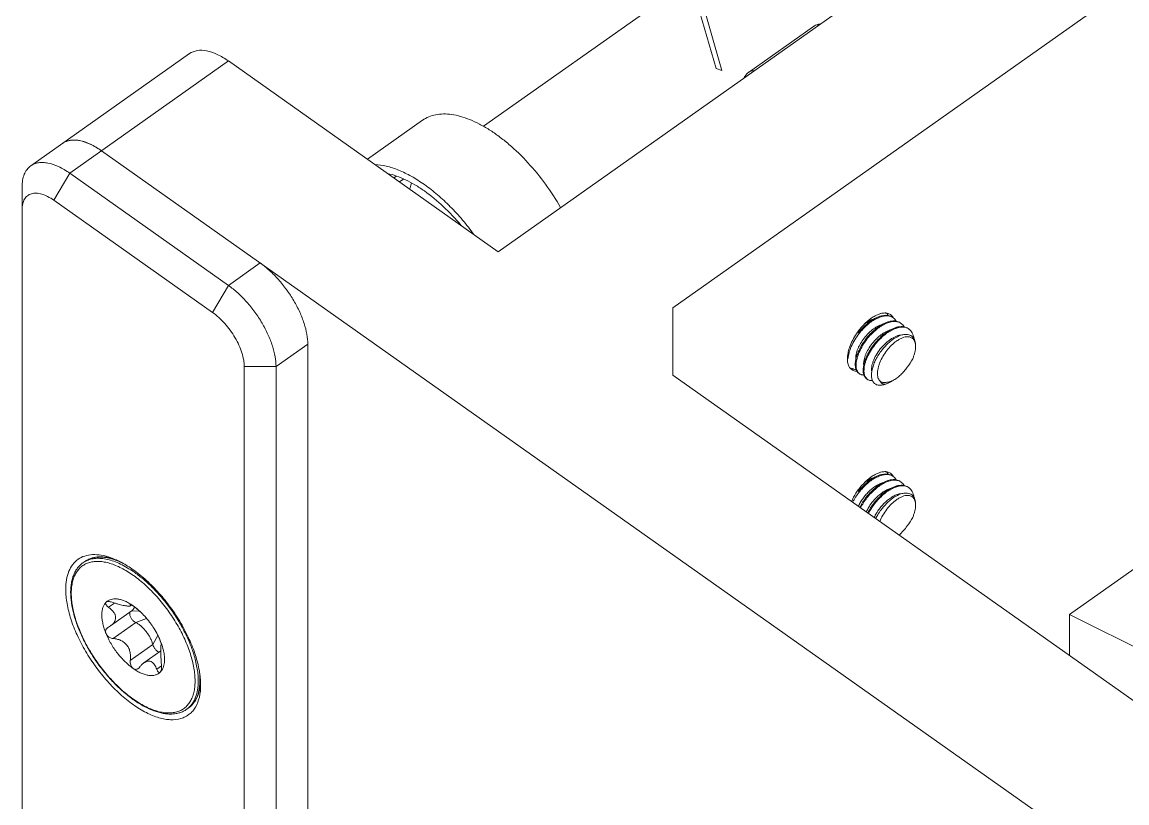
# Model space of a CAD drawing. Header units: millimetres. Extents: x 0 to 9253, y 0 to 2730.
# Drawn here: x 5024.97 to 5074.19, y 2062.25 to 2097.05 of the extents above; entities that cross this region are included whole.
import ezdxf

# ---------------------------------------------------------------- set-up
doc = ezdxf.new("R2010")
doc.units = ezdxf.units.MM
doc.layers.get('0').update_dxf_attribs({"lineweight": 13})

msp = doc.modelspace()

# ---------------------------------------------------------------- linework, layer by layer
at = {"color": 7, "linetype": 'Continuous'}
for p, q in [((5053.957, 2084.314), (5293.667, 2253.814)), ((5068.1, 2102.314), (5046.179, 2086.814)), ((5056.111, 2099.887), (5045.525, 2092.402)), ((5055.884, 2094.978), (5055.162, 2097.473)), ((5055.428, 2097.381), (5056.15, 2094.887)), ((5057.334, 2094.808), (5060.233, 2096.858)), ((5032.426, 2095.642), (5025.355, 2090.642)), ((5027.087, 2090.314), (5034.158, 2095.314)), ((5046.179, 2086.814), (5034.158, 2095.314)), ((5056.15, 2094.887), (5055.884, 2094.978)), ((5040.352, 2090.934), (5042.811, 2092.673)), ((5357.306, 1858.814), (5028.502, 2091.314)), ((5027.087, 2090.314), (5026.38, 2089.107)), ((5027.087, 2090.314), (5034.158, 2085.314)), ((5041.652, 2090.184), (5041.533, 2090.1)), ((5024.966, 2046.974), (5024.966, 2089.693)), ((5041.783, 2089.923), (5041.971, 2090.056)), ((5026.38, 2089.107), (5033.451, 2084.107)), ((5034.158, 2085.314), (5035.573, 2086.314)), ((5033.451, 2084.107), (5034.158, 2085.314)), ((5053.957, 2084.314), (5053.957, 2081.314)), ((5063.781, 2083.876), (5063.749, 2083.926)), ((5063.966, 2083.028), (5063.852, 2082.964)), ((5064.46, 2083.023), (5064.508, 2083.015)), ((5064.723, 2082.895), (5064.7, 2082.94)), ((5036.28, 2081.693), (5037.694, 2082.693)), ((5037.694, 2082.693), (5037.694, 2040.974)), ((5061.765, 2082.305), (5061.742, 2082.156)), ((5061.742, 2082.156), (5061.736, 2082.036)), ((5034.866, 2081.693), (5034.866, 2039.974)), ((5036.28, 2081.693), (5034.866, 2081.693)), ((5036.28, 2081.693), (5036.28, 2039.974)), ((5190.075, 1985.064), (5053.957, 2081.314)), ((5063.525, 2080.944), (5063.41, 2080.903)), ((5081.535, 2077.651), (5071.635, 2070.651)), ((5063.781, 2076.805), (5063.749, 2076.855)), ((5063.966, 2075.957), (5063.852, 2075.893)), ((5064.46, 2075.952), (5064.508, 2075.944)), ((5064.723, 2075.824), (5064.7, 2075.869)), ((5027.677, 2072.953), (5027.754, 2073.007)), ((5028.903, 2073.141), (5028.898, 2073.142)), ((5028.903, 2073.141), (5028.898, 2073.142)), ((5028.718, 2071.2), (5028.706, 2071.19)), ((5029.087, 2071.159), (5028.815, 2070.967)), ((5029.806, 2071.097), (5029.785, 2071.083)), ((5029.852, 2071.074), (5029.787, 2071.028)), ((5029.852, 2071.075), (5029.916, 2071.033)), ((5029.871, 2070.825), (5028.911, 2070.146)), ((5029.833, 2070.797), (5030.173, 2070.816)), ((5030.027, 2070.286), (5030.516, 2070.465)), ((5071.635, 2068.814), (5071.635, 2070.651)), ((5075.878, 2068.53), (5071.635, 2070.651)), ((5028.815, 2070.088), (5028.782, 2070.068)), ((5028.911, 2070.146), (5028.815, 2070.088)), ((5030.027, 2070.286), (5029.024, 2069.577)), ((5030.788, 2069.308), (5031.019, 2069.709)), ((5031.169, 2069.359), (5031.125, 2069.48)), ((5030.788, 2069.308), (5029.785, 2068.599)), ((5031.148, 2069.025), (5030.386, 2068.487)), ((5031.18, 2069.311), (5031.163, 2069.299)), ((5031.163, 2069.299), (5031.175, 2069.297)), ((5031.18, 2069.311), (5031.169, 2069.359)), ((5031.181, 2069.301), (5031.175, 2069.297)), ((5031.175, 2069.297), (5031.179, 2069.297)), ((5031.179, 2069.297), (5031.18, 2069.311)), ((5032.636, 2068.802), (5032.638, 2068.798)), ((5032.636, 2068.802), (5032.638, 2068.798)), ((5031.18, 2068.355), (5030.966, 2068.204)), ((5031.115, 2068.074), (5031.125, 2068.083)), ((5032.296, 2066.421), (5032.373, 2066.475))]:
    msp.add_line(p, q, dxfattribs=at)
for centre, radius, start, end in [((5060.452, 2096.549), 0.379, 118.491, 125.2406), ((5027.167, 2089.947), 1.855, 72.8408, 74.8176), ((5063.465, 2083.153), 0.937, 104.3705, 107.29), ((5063.523, 2083.513), 0.437, 54.7463, 60.3767), ((5063.877, 2083.263), 0.437, 54.746, 60.3765), ((5064.23, 2083.013), 0.437, 54.7462, 60.3763), ((5064.841, 2081.172), 2.874, 141.9731, 147.4717), ((5064.347, 2082.589), 0.543, 88.3257, 89.4348), ((5064.418, 2082.593), 0.432, 86.1453, 88.1544), ((5064.419, 2082.61), 0.415, 84.4332, 86.1429), ((5064.407, 2082.687), 0.353, 32.127, 33.6579), ((5065.195, 2080.922), 2.874, 141.9917, 147.4399), ((5065.376, 2080.793), 2.664, 141.7627, 147.6259), ((5063.965, 2082.586), 0.811, 359.9776, 1.9774), ((5061.772, 2082.271), 0.454, 269.0945, 269.5469), ((5063.151, 2081.775), 1.064, 172.8996, 176.6858), ((5062.605, 2083.089), 2.294, 321.6782, 332.9607), ((5062.456, 2081.626), 0.306, 223.5906, 226.4876), ((5062.451, 2081.621), 0.3, 226.4826, 234.7157), ((5063.495, 2081.526), 1.054, 172.8968, 176.7185), ((5062.806, 2081.373), 0.302, 226.562, 227.4431), ((5062.804, 2081.37), 0.299, 227.4381, 234.7276), ((5063.276, 2082.05), 1.089, 296.4924, 297.7529), ((5063.256, 2082.088), 1.132, 297.7493, 298.4552), ((5063.465, 2076.082), 0.937, 104.3705, 107.29), ((5063.523, 2076.442), 0.437, 54.7463, 60.3767), ((5063.877, 2076.192), 0.437, 54.746, 60.3765), ((5064.841, 2074.101), 2.874, 141.9731, 147.4717), ((5064.347, 2075.518), 0.543, 88.3257, 89.4348), ((5064.418, 2075.522), 0.432, 86.1453, 88.1544), ((5064.23, 2075.942), 0.437, 54.7462, 60.3763), ((5064.419, 2075.539), 0.415, 84.4332, 86.1429), ((5064.645, 2074.222), 2.644, 147.4096, 153.0112), ((5065, 2073.972), 2.645, 147.3772, 153.0107), ((5065.195, 2073.851), 2.874, 141.9917, 147.4399), ((5065.376, 2073.722), 2.664, 141.7627, 147.6259), ((5064.407, 2075.616), 0.353, 32.127, 33.6579), ((5063.965, 2075.515), 0.811, 359.9776, 1.9774), ((5062.605, 2076.018), 2.294, 321.6782, 332.9607), ((5028.257, 2072.132), 1.005, 119.9292, 125.2558), ((5028.333, 2072.187), 1.004, 120.3226, 125.2571), ((5028.344, 2072.168), 1.026, 114.0215, 120.3004), ((5028.352, 2072.15), 1.045, 113.4047, 114.0309), ((5027.074, 2068.397), 5.043, 54.564, 56.2128), ((5026.945, 2068.214), 5.268, 54.0834, 54.5753), ((5029.891, 2071.587), 2.733, 179.5184, 180.0007), ((5029.07, 2070.835), 0.508, 134.0281, 135.7069), ((5028.477, 2068.999), 2.491, 54.7313, 56.4817), ((5027.5, 2067.928), 3.946, 35.3929, 37.1183), ((5027.498, 2067.927), 3.948, 33.4584, 35.3949), ((5027.603, 2067.994), 3.824, 28.3529, 33.4912), ((5028.291, 2068.316), 3.064, 19.9126, 22.3124), ((5028.404, 2068.358), 2.944, 19.3137, 19.9063), ((5028.446, 2068.373), 2.899, 18.9813, 19.313), ((5028.47, 2068.381), 2.874, 18.8073, 18.9811), ((5028.484, 2068.386), 2.858, 18.6688, 18.8073), ((5029.94, 2067.687), 2.733, 359.5184, 0.0007), ((5030.012, 2067.687), 2.803, 359.5184, 0.0007), ((5030.08, 2067.741), 2.811, 359.6745, 0.0003), ((5030.484, 2067.775), 2.436, 353.8088, 356.4328), ((5031.793, 2067.294), 1.003, 305.2672, 310.7711), ((5031.717, 2067.24), 1.003, 305.2667, 310.601)]:
    msp.add_arc(centre, radius, start, end, dxfattribs=at)
for points, knots in [([(5060.233, 2096.858), (5060.275, 2096.888), (5060.369, 2096.935), (5060.471, 2096.954), (5060.523, 2096.958)], [0, 0, 0, 0, 0.49885, 1, 1, 1, 1]), ([(5060.485, 2096.933), (5060.446, 2096.932), (5060.372, 2096.925), (5060.302, 2096.899), (5060.271, 2096.882)], [0, 0, 0, 0, 0.517811, 1, 1, 1, 1]), ([(5034.158, 2095.314), (5034, 2095.426), (5033.69, 2095.613), (5033.215, 2095.782), (5032.78, 2095.808), (5032.526, 2095.712), (5032.426, 2095.642)], [0, 0, 0, 0, 0.311793, 0.58005, 0.804335, 1, 1, 1, 1]), ([(5057.144, 2094.569), (5057.164, 2094.616), (5057.216, 2094.706), (5057.292, 2094.779), (5057.334, 2094.808)], [0, 0, 0, 0, 0.501773, 1, 1, 1, 1]), ([(5057.334, 2094.808), (5057.369, 2094.833), (5057.45, 2094.872), (5057.54, 2094.882), (5057.586, 2094.883)], [0, 0, 0, 0, 0.481092, 1, 1, 1, 1]), ([(5048.96, 2088.78), (5048.756, 2089.139), (5048.306, 2089.832), (5047.535, 2090.779), (5046.822, 2091.474), (5046.229, 2091.95), (5045.791, 2092.253), (5045.355, 2092.506), (5044.928, 2092.706), (5044.514, 2092.849), (5044.119, 2092.936), (5043.746, 2092.963), (5043.399, 2092.93), (5043.084, 2092.837), (5042.896, 2092.733), (5042.811, 2092.673)], [0, 0, 0, 0, 0.156535, 0.312341, 0.461838, 0.53266, 0.600107, 0.663739, 0.723238, 0.778433, 0.829346, 0.876241, 0.919675, 0.960531, 1, 1, 1, 1]), ([(5028.502, 2091.314), (5028.343, 2091.426), (5028.033, 2091.613), (5027.62, 2091.76), (5027.315, 2091.796), (5027.112, 2091.785), (5026.927, 2091.736), (5026.818, 2091.677), (5026.77, 2091.642)], [0, 0, 0, 0, 0.311571, 0.578632, 0.695783, 0.803349, 0.903648, 1, 1, 1, 1]), ([(5027, 2091.753), (5027.023, 2091.76), (5027.12, 2091.784), (5027.221, 2091.792), (5027.297, 2091.791)], [0, 0, 0, 0, 0.240217, 1, 1, 1, 1]), ([(5027.297, 2091.791), (5027.325, 2091.79), (5027.445, 2091.784), (5027.565, 2091.761), (5027.653, 2091.737)], [0, 0, 0, 0, 0.236812, 1, 1, 1, 1]), ([(5027.715, 2091.719), (5027.744, 2091.71), (5027.867, 2091.669), (5027.986, 2091.617), (5028.075, 2091.572)], [0, 0, 0, 0, 0.238807, 1, 1, 1, 1]), ([(5028.075, 2091.572), (5028.11, 2091.554), (5028.257, 2091.477), (5028.398, 2091.387), (5028.502, 2091.314)], [0, 0, 0, 0, 0.24021, 1, 1, 1, 1]), ([(5024.966, 2089.693), (5024.966, 2089.796), (5024.98, 2089.991), (5025.052, 2090.26), (5025.175, 2090.484), (5025.292, 2090.598), (5025.355, 2090.642)], [0, 0, 0, 0, 0.289751, 0.548335, 0.78139, 1, 1, 1, 1]), ([(5025.355, 2090.642), (5025.404, 2090.677), (5025.513, 2090.736), (5025.698, 2090.785), (5025.901, 2090.796), (5026.206, 2090.76), (5026.619, 2090.613), (5026.929, 2090.426), (5027.087, 2090.314)], [0, 0, 0, 0, 0.096353, 0.196653, 0.304221, 0.421374, 0.688435, 1, 1, 1, 1]), ([(5040.684, 2090.701), (5040.856, 2090.693), (5041.216, 2090.637), (5041.762, 2090.455), (5042.331, 2090.176), (5042.911, 2089.805), (5043.491, 2089.35), (5044.058, 2088.821), (5044.6, 2088.228), (5044.937, 2087.801), (5045.098, 2087.579)], [0, 0, 0, 0, 0.092568, 0.195731, 0.309685, 0.433773, 0.566719, 0.7068, 0.851976, 1, 1, 1, 1]), ([(5044.528, 2087.984), (5044.28, 2088.282), (5043.766, 2088.831), (5043.058, 2089.421), (5042.481, 2089.798), (5042.064, 2090.022), (5041.657, 2090.192), (5041.386, 2090.271), (5041.254, 2090.299)], [0, 0, 0, 0, 0.285511, 0.552492, 0.676298, 0.792451, 0.900416, 1, 1, 1, 1]), ([(5042.237, 2089.601), (5042.245, 2089.623), (5042.279, 2089.714), (5042.304, 2089.808), (5042.318, 2089.88)], [0, 0, 0, 0, 0.241625, 1, 1, 1, 1]), ([(5024.966, 2088.693), (5024.966, 2088.779), (5024.98, 2088.94), (5025.059, 2089.157), (5025.195, 2089.32), (5025.383, 2089.414), (5025.606, 2089.435), (5025.854, 2089.387), (5026.119, 2089.277), (5026.292, 2089.169), (5026.38, 2089.107)], [0, 0, 0, 0, 0.132191, 0.246627, 0.349321, 0.450496, 0.560965, 0.688028, 0.83459, 1, 1, 1, 1]), ([(5037.694, 2082.693), (5037.694, 2082.841), (5037.662, 2083.156), (5037.538, 2083.636), (5037.341, 2084.138), (5037.078, 2084.641), (5036.759, 2085.128), (5036.396, 2085.58), (5036.002, 2085.981), (5035.717, 2086.212), (5035.573, 2086.314)], [0, 0, 0, 0, 0.102755, 0.217924, 0.343218, 0.475537, 0.611221, 0.746367, 0.877161, 1, 1, 1, 1]), ([(5034.158, 2085.314), (5034.303, 2085.212), (5034.588, 2084.981), (5034.982, 2084.58), (5035.345, 2084.128), (5035.664, 2083.641), (5035.927, 2083.138), (5036.124, 2082.636), (5036.247, 2082.156), (5036.28, 2081.841), (5036.28, 2081.693)], [0, 0, 0, 0, 0.122837, 0.253629, 0.388777, 0.524463, 0.656785, 0.782079, 0.897247, 1, 1, 1, 1]), ([(5033.451, 2084.107), (5033.548, 2084.039), (5033.737, 2083.885), (5034.091, 2083.525), (5034.395, 2083.107), (5034.63, 2082.656), (5034.762, 2082.322), (5034.844, 2082.001), (5034.866, 2081.792), (5034.866, 2081.693)], [0, 0, 0, 0, 0.122879, 0.253716, 0.524307, 0.65667, 0.782004, 0.897211, 1, 1, 1, 1]), ([(5062.223, 2083.192), (5062.299, 2083.289), (5062.46, 2083.471), (5062.687, 2083.666), (5062.875, 2083.793), (5063.013, 2083.869), (5063.149, 2083.926), (5063.24, 2083.953), (5063.284, 2083.962)], [0, 0, 0, 0, 0.278008, 0.544316, 0.669454, 0.787595, 0.897917, 1, 1, 1, 1]), ([(5063.739, 2083.892), (5063.717, 2083.905), (5063.67, 2083.927), (5063.565, 2083.955), (5063.417, 2083.96), (5063.228, 2083.92), (5063.029, 2083.837), (5062.825, 2083.716), (5062.624, 2083.56), (5062.431, 2083.375), (5062.313, 2083.237), (5062.257, 2083.165)], [0, 0, 0, 0, 0.043126, 0.087648, 0.183458, 0.291598, 0.413282, 0.54767, 0.692503, 0.844554, 1, 1, 1, 1]), ([(5062.494, 2083.584), (5062.565, 2083.64), (5062.673, 2083.714), (5062.825, 2083.788), (5062.9, 2083.815), (5062.937, 2083.826)], [0, 0, 0, 0, 0.529594, 0.773041, 1, 1, 1, 1]), ([(5062.801, 2083.85), (5062.781, 2083.835), (5062.699, 2083.776), (5062.621, 2083.71), (5062.565, 2083.657)], [0, 0, 0, 0, 0.24175, 1, 1, 1, 1]), ([(5063.036, 2083.989), (5063.017, 2083.98), (5062.935, 2083.938), (5062.857, 2083.89), (5062.801, 2083.85)], [0, 0, 0, 0, 0.238115, 1, 1, 1, 1]), ([(5063.455, 2084.083), (5063.438, 2084.085), (5063.363, 2084.087), (5063.288, 2084.075), (5063.232, 2084.061)], [0, 0, 0, 0, 0.233753, 1, 1, 1, 1]), ([(5063.284, 2083.962), (5063.331, 2083.972), (5063.422, 2083.984), (5063.514, 2083.979), (5063.557, 2083.971)], [0, 0, 0, 0, 0.523163, 1, 1, 1, 1]), ([(5063.662, 2084.011), (5063.618, 2084.042), (5063.547, 2084.071), (5063.475, 2084.081), (5063.455, 2084.083)], [0, 0, 0, 0, 0.736944, 1, 1, 1, 1]), ([(5063.556, 2083.969), (5063.55, 2083.98), (5063.526, 2084.019), (5063.496, 2084.056), (5063.471, 2084.08)], [0, 0, 0, 0, 0.256594, 1, 1, 1, 1]), ([(5063.557, 2083.971), (5063.59, 2083.964), (5063.655, 2083.946), (5063.713, 2083.913), (5063.74, 2083.894)], [0, 0, 0, 0, 0.508671, 1, 1, 1, 1]), ([(5063.638, 2083.712), (5063.684, 2083.722), (5063.776, 2083.734), (5063.868, 2083.729), (5063.91, 2083.721)], [0, 0, 0, 0, 0.523162, 1, 1, 1, 1]), ([(5063.91, 2083.719), (5063.893, 2083.749), (5063.853, 2083.805), (5063.803, 2083.85), (5063.776, 2083.869)], [0, 0, 0, 0, 0.508887, 1, 1, 1, 1]), ([(5063.91, 2083.721), (5063.944, 2083.714), (5064.008, 2083.696), (5064.067, 2083.663), (5064.094, 2083.644)], [0, 0, 0, 0, 0.508672, 1, 1, 1, 1]), ([(5062.565, 2083.657), (5062.405, 2083.508), (5062.124, 2083.172), (5061.919, 2082.785), (5061.845, 2082.583)], [0, 0, 0, 0, 0.504199, 1, 1, 1, 1]), ([(5062.111, 2082), (5062.108, 2082.031), (5062.105, 2082.095), (5062.115, 2082.197), (5062.139, 2082.307), (5062.176, 2082.423), (5062.225, 2082.543), (5062.308, 2082.71), (5062.438, 2082.914), (5062.626, 2083.14), (5062.837, 2083.334), (5063.026, 2083.463), (5063.178, 2083.538), (5063.254, 2083.565), (5063.291, 2083.576)], [0, 0, 0, 0, 0.043853, 0.092817, 0.146752, 0.205311, 0.267998, 0.334103, 0.473307, 0.61616, 0.755536, 0.885013, 0.944529, 1, 1, 1, 1]), ([(5062.465, 2081.75), (5062.461, 2081.781), (5062.459, 2081.845), (5062.469, 2081.947), (5062.492, 2082.057), (5062.529, 2082.173), (5062.578, 2082.293), (5062.661, 2082.459), (5062.792, 2082.664), (5062.979, 2082.889), (5063.157, 2083.054), (5063.308, 2083.164), (5063.42, 2083.233), (5063.531, 2083.288), (5063.606, 2083.315), (5063.643, 2083.326)], [0, 0, 0, 0, 0.043872, 0.092818, 0.146725, 0.205279, 0.267934, 0.334002, 0.473155, 0.615966, 0.755335, 0.821736, 0.884979, 0.944503, 1, 1, 1, 1]), ([(5062.577, 2082.942), (5062.653, 2083.04), (5062.814, 2083.221), (5063.041, 2083.416), (5063.229, 2083.543), (5063.367, 2083.619), (5063.502, 2083.676), (5063.593, 2083.703), (5063.638, 2083.712)], [0, 0, 0, 0, 0.278016, 0.544318, 0.669452, 0.787591, 0.897914, 1, 1, 1, 1]), ([(5064.093, 2083.642), (5064.071, 2083.655), (5064.024, 2083.677), (5063.919, 2083.705), (5063.771, 2083.71), (5063.582, 2083.67), (5063.383, 2083.587), (5063.179, 2083.466), (5062.978, 2083.31), (5062.785, 2083.125), (5062.667, 2082.988), (5062.611, 2082.916)], [0, 0, 0, 0, 0.043129, 0.087654, 0.183467, 0.291605, 0.413283, 0.547665, 0.692494, 0.844547, 1, 1, 1, 1]), ([(5062.93, 2082.692), (5063.006, 2082.789), (5063.167, 2082.971), (5063.394, 2083.166), (5063.582, 2083.293), (5063.72, 2083.369), (5063.856, 2083.426), (5063.947, 2083.453), (5063.991, 2083.462)], [0, 0, 0, 0, 0.278006, 0.544316, 0.669454, 0.787597, 0.897919, 1, 1, 1, 1]), ([(5064.446, 2083.392), (5064.424, 2083.405), (5064.377, 2083.427), (5064.272, 2083.455), (5064.124, 2083.46), (5063.935, 2083.419), (5063.736, 2083.337), (5063.532, 2083.216), (5063.331, 2083.06), (5063.138, 2082.875), (5063.02, 2082.737), (5062.964, 2082.665)], [0, 0, 0, 0, 0.043125, 0.087646, 0.183456, 0.291595, 0.41328, 0.547672, 0.692507, 0.844558, 1, 1, 1, 1]), ([(5063.991, 2083.462), (5064.038, 2083.472), (5064.129, 2083.484), (5064.221, 2083.479), (5064.264, 2083.471)], [0, 0, 0, 0, 0.523163, 1, 1, 1, 1]), ([(5064.263, 2083.469), (5064.246, 2083.499), (5064.207, 2083.555), (5064.156, 2083.6), (5064.129, 2083.619)], [0, 0, 0, 0, 0.508881, 1, 1, 1, 1]), ([(5064.264, 2083.471), (5064.297, 2083.464), (5064.362, 2083.446), (5064.421, 2083.413), (5064.447, 2083.394)], [0, 0, 0, 0, 0.508671, 1, 1, 1, 1]), ([(5064.701, 2082.941), (5064.696, 2082.987), (5064.68, 2083.074), (5064.635, 2083.194), (5064.57, 2083.295), (5064.513, 2083.348), (5064.483, 2083.369)], [0, 0, 0, 0, 0.280042, 0.535943, 0.773138, 1, 1, 1, 1]), ([(5062.257, 2083.165), (5062.187, 2083.075), (5062.06, 2082.891), (5061.932, 2082.648), (5061.855, 2082.455), (5061.812, 2082.318), (5061.783, 2082.187), (5061.773, 2082.102), (5061.771, 2082.061)], [0, 0, 0, 0, 0.28024, 0.546965, 0.671915, 0.789633, 0.899239, 1, 1, 1, 1]), ([(5062.611, 2082.916), (5062.541, 2082.826), (5062.413, 2082.642), (5062.263, 2082.356), (5062.177, 2082.118), (5062.137, 2081.937), (5062.127, 2081.852), (5062.124, 2081.811)], [0, 0, 0, 0, 0.280282, 0.547061, 0.789601, 0.899225, 1, 1, 1, 1]), ([(5062.824, 2081.467), (5062.818, 2081.499), (5062.811, 2081.57), (5062.82, 2081.682), (5062.845, 2081.805), (5062.903, 2081.986), (5063.016, 2082.219), (5063.168, 2082.441), (5063.311, 2082.61), (5063.464, 2082.764), (5063.629, 2082.897), (5063.801, 2082.999), (5063.926, 2083.055), (5064.047, 2083.092), (5064.127, 2083.103), (5064.165, 2083.105)], [0, 0, 0, 0, 0.043294, 0.092432, 0.147382, 0.207703, 0.341327, 0.485744, 0.559209, 0.631937, 0.77063, 0.834875, 0.894686, 0.949721, 1, 1, 1, 1]), ([(5063.207, 2081.028), (5063.187, 2081.046), (5063.15, 2081.09), (5063.111, 2081.169), (5063.086, 2081.263), (5063.077, 2081.368), (5063.082, 2081.485), (5063.102, 2081.609), (5063.137, 2081.741), (5063.202, 2081.925), (5063.316, 2082.156), (5063.491, 2082.416), (5063.694, 2082.647), (5063.848, 2082.778), (5063.928, 2082.835)], [0, 0, 0, 0, 0.038449, 0.079558, 0.124594, 0.174334, 0.229052, 0.288649, 0.352746, 0.420751, 0.565274, 0.715179, 0.862595, 1, 1, 1, 1]), ([(5063.852, 2082.964), (5063.8, 2082.932), (5063.698, 2082.861), (5063.501, 2082.694), (5063.367, 2082.547), (5063.284, 2082.442)], [0, 0, 0, 0, 0.234229, 0.481768, 1, 1, 1, 1]), ([(5063.928, 2082.835), (5063.971, 2082.865), (5064.056, 2082.919), (5064.187, 2082.981), (5064.312, 2083.018), (5064.394, 2083.026), (5064.432, 2083.025)], [0, 0, 0, 0, 0.28991, 0.553848, 0.790117, 1, 1, 1, 1]), ([(5064.352, 2083.132), (5064.29, 2083.132), (5064.193, 2083.117), (5064.065, 2083.074), (5064, 2083.045), (5063.966, 2083.028)], [0, 0, 0, 0, 0.463473, 0.722611, 1, 1, 1, 1]), ([(5064.7, 2082.94), (5064.683, 2082.969), (5064.643, 2083.023), (5064.562, 2083.084), (5064.467, 2083.122), (5064.398, 2083.13), (5064.363, 2083.131)], [0, 0, 0, 0, 0.249705, 0.491317, 0.737564, 1, 1, 1, 1]), ([(5064.508, 2083.015), (5064.528, 2083.011), (5064.566, 2082.998), (5064.619, 2082.969), (5064.664, 2082.931), (5064.689, 2082.899), (5064.701, 2082.883)], [0, 0, 0, 0, 0.254021, 0.500777, 0.74713, 1, 1, 1, 1]), ([(5064.706, 2082.875), (5064.728, 2082.839), (5064.763, 2082.753), (5064.774, 2082.663), (5064.776, 2082.614)], [0, 0, 0, 0, 0.465798, 1, 1, 1, 1]), ([(5064.776, 2082.614), (5064.776, 2082.64), (5064.772, 2082.736), (5064.752, 2082.832), (5064.723, 2082.895)], [0, 0, 0, 0, 0.273076, 1, 1, 1, 1]), ([(5061.845, 2082.583), (5061.837, 2082.559), (5061.805, 2082.468), (5061.78, 2082.375), (5061.765, 2082.305)], [0, 0, 0, 0, 0.259459, 1, 1, 1, 1]), ([(5062.096, 2081.906), (5062.103, 2081.97), (5062.131, 2082.103), (5062.199, 2082.304), (5062.295, 2082.512), (5062.374, 2082.649), (5062.418, 2082.717)], [0, 0, 0, 0, 0.218678, 0.4612, 0.723443, 1, 1, 1, 1]), ([(5062.449, 2081.656), (5062.457, 2081.72), (5062.484, 2081.853), (5062.553, 2082.054), (5062.649, 2082.263), (5062.728, 2082.4), (5062.772, 2082.469)], [0, 0, 0, 0, 0.218643, 0.461173, 0.723433, 1, 1, 1, 1]), ([(5062.964, 2082.665), (5062.894, 2082.575), (5062.767, 2082.391), (5062.639, 2082.148), (5062.562, 2081.955), (5062.519, 2081.818), (5062.491, 2081.687), (5062.48, 2081.602), (5062.478, 2081.561)], [0, 0, 0, 0, 0.280244, 0.546966, 0.671913, 0.78963, 0.899239, 1, 1, 1, 1]), ([(5064.776, 2082.586), (5064.776, 2082.545), (5064.77, 2082.458), (5064.745, 2082.326), (5064.704, 2082.187), (5064.668, 2082.094), (5064.648, 2082.047)], [0, 0, 0, 0, 0.222059, 0.464149, 0.724488, 1, 1, 1, 1]), ([(5061.736, 2082.036), (5061.736, 2082.016), (5061.738, 2081.94), (5061.749, 2081.864), (5061.765, 2081.81)], [0, 0, 0, 0, 0.265786, 1, 1, 1, 1]), ([(5061.765, 2081.81), (5061.77, 2081.792), (5061.793, 2081.725), (5061.828, 2081.662), (5061.862, 2081.623)], [0, 0, 0, 0, 0.266221, 1, 1, 1, 1]), ([(5062.122, 2081.567), (5062.107, 2081.607), (5062.088, 2081.696), (5062.086, 2081.788), (5062.089, 2081.836)], [0, 0, 0, 0, 0.466371, 1, 1, 1, 1]), ([(5062.124, 2081.811), (5062.122, 2081.77), (5062.122, 2081.692), (5062.141, 2081.582), (5062.176, 2081.489), (5062.213, 2081.437), (5062.234, 2081.415)], [0, 0, 0, 0, 0.291903, 0.552781, 0.786314, 1, 1, 1, 1]), ([(5063.126, 2082.22), (5063.083, 2082.152), (5063.006, 2082.016), (5062.913, 2081.809), (5062.848, 2081.609), (5062.824, 2081.477), (5062.818, 2081.414)], [0, 0, 0, 0, 0.276289, 0.538646, 0.781331, 1, 1, 1, 1]), ([(5061.924, 2081.627), (5061.938, 2081.617), (5061.967, 2081.6), (5062.033, 2081.575), (5062.086, 2081.568), (5062.122, 2081.568)], [0, 0, 0, 0, 0.238226, 0.481525, 1, 1, 1, 1]), ([(5061.93, 2081.561), (5061.974, 2081.53), (5062.045, 2081.501), (5062.118, 2081.491), (5062.137, 2081.489)], [0, 0, 0, 0, 0.736944, 1, 1, 1, 1]), ([(5062.243, 2081.402), (5062.229, 2081.411), (5062.203, 2081.433), (5062.158, 2081.486), (5062.134, 2081.533), (5062.122, 2081.567)], [0, 0, 0, 0, 0.238391, 0.481802, 1, 1, 1, 1]), ([(5062.278, 2081.377), (5062.292, 2081.367), (5062.321, 2081.35), (5062.386, 2081.325), (5062.439, 2081.318), (5062.475, 2081.318)], [0, 0, 0, 0, 0.238305, 0.481651, 1, 1, 1, 1]), ([(5062.475, 2081.318), (5062.46, 2081.358), (5062.441, 2081.447), (5062.44, 2081.538), (5062.443, 2081.586)], [0, 0, 0, 0, 0.466457, 1, 1, 1, 1]), ([(5062.596, 2081.152), (5062.583, 2081.161), (5062.557, 2081.183), (5062.512, 2081.236), (5062.487, 2081.284), (5062.475, 2081.318)], [0, 0, 0, 0, 0.2383, 0.48165, 1, 1, 1, 1]), ([(5062.478, 2081.561), (5062.476, 2081.518), (5062.476, 2081.437), (5062.496, 2081.324), (5062.536, 2081.227), (5062.576, 2081.175), (5062.599, 2081.154)], [0, 0, 0, 0, 0.293414, 0.554292, 0.786898, 1, 1, 1, 1]), ([(5062.818, 2081.414), (5062.814, 2081.381), (5062.811, 2081.318), (5062.817, 2081.201), (5062.837, 2081.118), (5062.859, 2081.069)], [0, 0, 0, 0, 0.281604, 0.5416, 1, 1, 1, 1]), ([(5064.404, 2081.667), (5064.361, 2081.605), (5064.27, 2081.487), (5064.12, 2081.329), (5063.963, 2081.195), (5063.851, 2081.123), (5063.795, 2081.092)], [0, 0, 0, 0, 0.267952, 0.52859, 0.774664, 1, 1, 1, 1]), ([(5062.632, 2081.127), (5062.647, 2081.116), (5062.68, 2081.097), (5062.755, 2081.071), (5062.817, 2081.066), (5062.859, 2081.068)], [0, 0, 0, 0, 0.23548, 0.477283, 1, 1, 1, 1]), ([(5062.859, 2081.069), (5062.869, 2081.045), (5062.893, 2081.001), (5062.942, 2080.945), (5063.001, 2080.902), (5063.07, 2080.874), (5063.146, 2080.86), (5063.23, 2080.86), (5063.319, 2080.874), (5063.379, 2080.892), (5063.41, 2080.903)], [0, 0, 0, 0, 0.120081, 0.233727, 0.345041, 0.458487, 0.578027, 0.70681, 0.847098, 1, 1, 1, 1]), ([(5063.451, 2080.993), (5063.407, 2080.986), (5063.342, 2080.984), (5063.261, 2081.003), (5063.224, 2081.019), (5063.207, 2081.028)], [0, 0, 0, 0, 0.527908, 0.768732, 1, 1, 1, 1]), ([(5063.207, 2081.028), (5063.213, 2081.015), (5063.227, 2080.991), (5063.255, 2080.96), (5063.288, 2080.938), (5063.328, 2080.923), (5063.372, 2080.916), (5063.439, 2080.918), (5063.491, 2080.932), (5063.525, 2080.944)], [0, 0, 0, 0, 0.116735, 0.227198, 0.336172, 0.448549, 0.568511, 0.699235, 1, 1, 1, 1]), ([(5063.762, 2081.075), (5063.71, 2081.049), (5063.609, 2081.008), (5063.501, 2080.992), (5063.451, 2080.993)], [0, 0, 0, 0, 0.538563, 1, 1, 1, 1]), ([(5063.525, 2080.944), (5063.565, 2080.958), (5063.647, 2080.997), (5063.723, 2081.046), (5063.762, 2081.075)], [0, 0, 0, 0, 0.464156, 1, 1, 1, 1]), ([(5062.223, 2076.121), (5062.299, 2076.218), (5062.46, 2076.4), (5062.687, 2076.595), (5062.875, 2076.722), (5063.013, 2076.798), (5063.149, 2076.855), (5063.24, 2076.882), (5063.284, 2076.891)], [0, 0, 0, 0, 0.278008, 0.544316, 0.669454, 0.787595, 0.897917, 1, 1, 1, 1]), ([(5063.739, 2076.821), (5063.717, 2076.834), (5063.67, 2076.856), (5063.565, 2076.884), (5063.417, 2076.889), (5063.228, 2076.848), (5063.029, 2076.766), (5062.825, 2076.645), (5062.624, 2076.489), (5062.431, 2076.304), (5062.313, 2076.166), (5062.257, 2076.094)], [0, 0, 0, 0, 0.043126, 0.087648, 0.183458, 0.291598, 0.413282, 0.54767, 0.692503, 0.844554, 1, 1, 1, 1]), ([(5063.036, 2076.918), (5063.017, 2076.908), (5062.935, 2076.867), (5062.857, 2076.819), (5062.801, 2076.779)], [0, 0, 0, 0, 0.238115, 1, 1, 1, 1]), ([(5063.455, 2077.012), (5063.438, 2077.013), (5063.363, 2077.016), (5063.288, 2077.004), (5063.232, 2076.99)], [0, 0, 0, 0, 0.233753, 1, 1, 1, 1]), ([(5063.284, 2076.891), (5063.331, 2076.901), (5063.422, 2076.913), (5063.514, 2076.908), (5063.557, 2076.899)], [0, 0, 0, 0, 0.523163, 1, 1, 1, 1]), ([(5063.662, 2076.94), (5063.618, 2076.971), (5063.547, 2077), (5063.475, 2077.01), (5063.455, 2077.012)], [0, 0, 0, 0, 0.736944, 1, 1, 1, 1]), ([(5063.556, 2076.898), (5063.55, 2076.909), (5063.526, 2076.948), (5063.496, 2076.985), (5063.471, 2077.008)], [0, 0, 0, 0, 0.256594, 1, 1, 1, 1]), ([(5063.557, 2076.899), (5063.59, 2076.893), (5063.655, 2076.875), (5063.713, 2076.842), (5063.74, 2076.823)], [0, 0, 0, 0, 0.508671, 1, 1, 1, 1]), ([(5062.565, 2076.586), (5062.497, 2076.524), (5062.239, 2076.255), (5062.031, 2075.938), (5061.915, 2075.683)], [0, 0, 0, 0, 0.246425, 1, 1, 1, 1]), ([(5062.225, 2075.468), (5062.251, 2075.526), (5062.311, 2075.642), (5062.418, 2075.809), (5062.542, 2075.97), (5062.68, 2076.119), (5062.827, 2076.251), (5062.98, 2076.362), (5063.134, 2076.449), (5063.239, 2076.49), (5063.291, 2076.505)], [0, 0, 0, 0, 0.125038, 0.256115, 0.390172, 0.523968, 0.654425, 0.778709, 0.894423, 1, 1, 1, 1]), ([(5062.494, 2076.513), (5062.565, 2076.569), (5062.673, 2076.643), (5062.825, 2076.717), (5062.9, 2076.744), (5062.937, 2076.755)], [0, 0, 0, 0, 0.529594, 0.773041, 1, 1, 1, 1]), ([(5062.801, 2076.779), (5062.781, 2076.764), (5062.699, 2076.704), (5062.621, 2076.639), (5062.565, 2076.586)], [0, 0, 0, 0, 0.24175, 1, 1, 1, 1]), ([(5062.577, 2075.871), (5062.653, 2075.969), (5062.814, 2076.15), (5063.041, 2076.345), (5063.229, 2076.472), (5063.367, 2076.548), (5063.502, 2076.605), (5063.593, 2076.632), (5063.638, 2076.641)], [0, 0, 0, 0, 0.278016, 0.544318, 0.669452, 0.787591, 0.897914, 1, 1, 1, 1]), ([(5064.093, 2076.571), (5064.071, 2076.584), (5064.024, 2076.606), (5063.919, 2076.634), (5063.771, 2076.639), (5063.582, 2076.599), (5063.383, 2076.516), (5063.179, 2076.395), (5062.978, 2076.239), (5062.785, 2076.054), (5062.667, 2075.917), (5062.611, 2075.844)], [0, 0, 0, 0, 0.043129, 0.087654, 0.183467, 0.291605, 0.413283, 0.547665, 0.692494, 0.844547, 1, 1, 1, 1]), ([(5062.93, 2075.621), (5063.006, 2075.718), (5063.167, 2075.9), (5063.394, 2076.095), (5063.582, 2076.222), (5063.72, 2076.298), (5063.856, 2076.355), (5063.947, 2076.382), (5063.991, 2076.391)], [0, 0, 0, 0, 0.278006, 0.544316, 0.669454, 0.787597, 0.897919, 1, 1, 1, 1]), ([(5064.446, 2076.321), (5064.424, 2076.334), (5064.377, 2076.356), (5064.272, 2076.384), (5064.124, 2076.389), (5063.935, 2076.348), (5063.736, 2076.266), (5063.532, 2076.145), (5063.331, 2075.989), (5063.138, 2075.804), (5063.02, 2075.666), (5062.964, 2075.594)], [0, 0, 0, 0, 0.043125, 0.087646, 0.183456, 0.291595, 0.41328, 0.547672, 0.692507, 0.844558, 1, 1, 1, 1]), ([(5063.638, 2076.641), (5063.684, 2076.651), (5063.776, 2076.663), (5063.868, 2076.658), (5063.91, 2076.649)], [0, 0, 0, 0, 0.523162, 1, 1, 1, 1]), ([(5063.91, 2076.648), (5063.893, 2076.678), (5063.853, 2076.734), (5063.803, 2076.779), (5063.776, 2076.798)], [0, 0, 0, 0, 0.508887, 1, 1, 1, 1]), ([(5063.91, 2076.649), (5063.944, 2076.643), (5064.008, 2076.625), (5064.067, 2076.592), (5064.094, 2076.573)], [0, 0, 0, 0, 0.508672, 1, 1, 1, 1]), ([(5063.991, 2076.391), (5064.038, 2076.401), (5064.129, 2076.413), (5064.221, 2076.408), (5064.264, 2076.399)], [0, 0, 0, 0, 0.523163, 1, 1, 1, 1]), ([(5064.263, 2076.398), (5064.246, 2076.428), (5064.207, 2076.484), (5064.156, 2076.529), (5064.129, 2076.548)], [0, 0, 0, 0, 0.508881, 1, 1, 1, 1]), ([(5064.264, 2076.399), (5064.297, 2076.393), (5064.362, 2076.375), (5064.421, 2076.342), (5064.447, 2076.323)], [0, 0, 0, 0, 0.508671, 1, 1, 1, 1]), ([(5062.257, 2076.094), (5062.202, 2076.023), (5062.099, 2075.878), (5062.011, 2075.725), (5061.971, 2075.647)], [0, 0, 0, 0, 0.50782, 1, 1, 1, 1]), ([(5062.611, 2075.844), (5062.555, 2075.774), (5062.453, 2075.629), (5062.364, 2075.475), (5062.325, 2075.397)], [0, 0, 0, 0, 0.50782, 1, 1, 1, 1]), ([(5062.578, 2075.218), (5062.604, 2075.275), (5062.664, 2075.391), (5062.771, 2075.559), (5062.895, 2075.719), (5063.033, 2075.868), (5063.18, 2076), (5063.333, 2076.112), (5063.486, 2076.198), (5063.591, 2076.24), (5063.643, 2076.255)], [0, 0, 0, 0, 0.124995, 0.256041, 0.390048, 0.523843, 0.654294, 0.778611, 0.894379, 1, 1, 1, 1]), ([(5062.932, 2074.968), (5062.962, 2075.034), (5063.032, 2075.168), (5063.16, 2075.358), (5063.308, 2075.538), (5063.472, 2075.7), (5063.646, 2075.836), (5063.822, 2075.941), (5063.995, 2076.01), (5064.11, 2076.032), (5064.165, 2076.034)], [0, 0, 0, 0, 0.129733, 0.266108, 0.404862, 0.541699, 0.672489, 0.793858, 0.903275, 1, 1, 1, 1]), ([(5063.852, 2075.893), (5063.8, 2075.861), (5063.698, 2075.79), (5063.501, 2075.623), (5063.367, 2075.476), (5063.284, 2075.371)], [0, 0, 0, 0, 0.234229, 0.481768, 1, 1, 1, 1]), ([(5063.928, 2075.763), (5063.971, 2075.794), (5064.056, 2075.848), (5064.187, 2075.91), (5064.312, 2075.947), (5064.394, 2075.955), (5064.432, 2075.954)], [0, 0, 0, 0, 0.28991, 0.553848, 0.790117, 1, 1, 1, 1]), ([(5064.352, 2076.061), (5064.29, 2076.061), (5064.193, 2076.046), (5064.065, 2076.003), (5064, 2075.974), (5063.966, 2075.957)], [0, 0, 0, 0, 0.463473, 0.722611, 1, 1, 1, 1]), ([(5064.7, 2075.869), (5064.683, 2075.898), (5064.643, 2075.952), (5064.562, 2076.013), (5064.467, 2076.05), (5064.398, 2076.059), (5064.363, 2076.06)], [0, 0, 0, 0, 0.249705, 0.491317, 0.737564, 1, 1, 1, 1]), ([(5064.701, 2075.87), (5064.696, 2075.916), (5064.68, 2076.003), (5064.635, 2076.123), (5064.57, 2076.224), (5064.513, 2076.277), (5064.483, 2076.298)], [0, 0, 0, 0, 0.280042, 0.535943, 0.773138, 1, 1, 1, 1]), ([(5064.508, 2075.944), (5064.528, 2075.94), (5064.566, 2075.927), (5064.619, 2075.898), (5064.664, 2075.86), (5064.689, 2075.828), (5064.701, 2075.812)], [0, 0, 0, 0, 0.254021, 0.500777, 0.74713, 1, 1, 1, 1]), ([(5062.964, 2075.594), (5062.909, 2075.523), (5062.806, 2075.378), (5062.718, 2075.225), (5062.678, 2075.147)], [0, 0, 0, 0, 0.507819, 1, 1, 1, 1]), ([(5063.181, 2074.791), (5063.219, 2074.887), (5063.311, 2075.077), (5063.487, 2075.34), (5063.692, 2075.574), (5063.847, 2075.707), (5063.928, 2075.763)], [0, 0, 0, 0, 0.249035, 0.507848, 0.762593, 1, 1, 1, 1]), ([(5064.776, 2075.515), (5064.776, 2075.474), (5064.77, 2075.387), (5064.745, 2075.255), (5064.704, 2075.116), (5064.668, 2075.023), (5064.648, 2074.976)], [0, 0, 0, 0, 0.222059, 0.464149, 0.724488, 1, 1, 1, 1]), ([(5064.706, 2075.804), (5064.728, 2075.768), (5064.763, 2075.682), (5064.774, 2075.592), (5064.776, 2075.543)], [0, 0, 0, 0, 0.465798, 1, 1, 1, 1]), ([(5064.776, 2075.543), (5064.776, 2075.569), (5064.772, 2075.665), (5064.752, 2075.761), (5064.723, 2075.824)], [0, 0, 0, 0, 0.273076, 1, 1, 1, 1]), ([(5063.126, 2075.149), (5063.114, 2075.13), (5063.069, 2075.056), (5063.027, 2074.979), (5062.998, 2074.921)], [0, 0, 0, 0, 0.253886, 1, 1, 1, 1]), ([(5064.404, 2074.596), (5064.351, 2074.519), (5064.236, 2074.374), (5064.104, 2074.245), (5064.035, 2074.187)], [0, 0, 0, 0, 0.510977, 1, 1, 1, 1]), ([(5028.914, 2073.178), (5028.777, 2073.227), (5028.51, 2073.3), (5028.115, 2073.331), (5027.759, 2073.272), (5027.452, 2073.121), (5027.207, 2072.882), (5027.033, 2072.566), (5026.93, 2072.183), (5026.911, 2071.907), (5026.911, 2071.762)], [0, 0, 0, 0, 0.144915, 0.274145, 0.390691, 0.499997, 0.609306, 0.725837, 0.855094, 1, 1, 1, 1]), ([(5027.129, 2071.637), (5027.129, 2071.776), (5027.144, 2071.982), (5027.202, 2072.242), (5027.262, 2072.419), (5027.34, 2072.58), (5027.435, 2072.724), (5027.547, 2072.85), (5027.632, 2072.921), (5027.677, 2072.953)], [0, 0, 0, 0, 0.283345, 0.414706, 0.539907, 0.659852, 0.775647, 0.888522, 1, 1, 1, 1]), ([(5027.158, 2071.61), (5027.159, 2071.696), (5027.168, 2071.863), (5027.209, 2072.101), (5027.276, 2072.316), (5027.369, 2072.506), (5027.487, 2072.669), (5027.629, 2072.803), (5027.794, 2072.905), (5027.979, 2072.976), (5028.183, 2073.013), (5028.403, 2073.017), (5028.636, 2072.989), (5028.881, 2072.929), (5029.136, 2072.838), (5029.398, 2072.716), (5029.664, 2072.565), (5030.031, 2072.321), (5030.483, 2071.952), (5030.994, 2071.431), (5031.464, 2070.844), (5031.877, 2070.212), (5032.217, 2069.559), (5032.434, 2069.007), (5032.558, 2068.575), (5032.624, 2068.267), (5032.664, 2067.972), (5032.673, 2067.78), (5032.673, 2067.687)], [0, 0, 0, 0, 0.027495, 0.05307, 0.076848, 0.099092, 0.120176, 0.140583, 0.160874, 0.181623, 0.20335, 0.226477, 0.251305, 0.278019, 0.306706, 0.337363, 0.369924, 0.404265, 0.477539, 0.555486, 0.636, 0.716797, 0.795572, 0.870161, 0.905308, 0.938752, 0.970355, 1, 1, 1, 1]), ([(5027.754, 2073.007), (5027.794, 2073.035), (5027.879, 2073.087), (5028.017, 2073.147), (5028.165, 2073.189), (5028.377, 2073.223), (5028.663, 2073.218), (5028.892, 2073.172), (5029.008, 2073.139)], [0, 0, 0, 0, 0.113664, 0.22845, 0.345652, 0.466321, 0.72138, 1, 1, 1, 1]), ([(5027.756, 2073.003), (5027.82, 2073.04), (5027.959, 2073.1), (5028.188, 2073.149), (5028.438, 2073.155), (5028.706, 2073.12), (5028.987, 2073.045), (5029.28, 2072.93), (5029.581, 2072.778), (5029.779, 2072.656), (5029.879, 2072.589)], [0, 0, 0, 0, 0.097326, 0.199251, 0.308335, 0.426372, 0.554406, 0.692838, 0.841549, 1, 1, 1, 1]), ([(5028.898, 2073.142), (5028.81, 2073.165), (5028.638, 2073.198), (5028.385, 2073.211), (5028.15, 2073.184), (5028.004, 2073.139), (5027.937, 2073.11)], [0, 0, 0, 0, 0.278255, 0.535331, 0.77433, 1, 1, 1, 1]), ([(5029.166, 2073.058), (5029.144, 2073.066), (5029.057, 2073.097), (5028.969, 2073.124), (5028.903, 2073.141)], [0, 0, 0, 0, 0.256803, 1, 1, 1, 1]), ([(5029.916, 2072.642), (5029.753, 2072.757), (5029.431, 2072.96), (5029.084, 2073.118), (5028.914, 2073.178)], [0, 0, 0, 0, 0.525376, 1, 1, 1, 1]), ([(5029.414, 2072.953), (5029.393, 2072.963), (5029.311, 2073), (5029.228, 2073.034), (5029.166, 2073.058)], [0, 0, 0, 0, 0.255762, 1, 1, 1, 1]), ([(5032.921, 2067.512), (5032.921, 2067.721), (5032.875, 2068.167), (5032.7, 2068.848), (5032.421, 2069.558), (5032.049, 2070.272), (5031.597, 2070.962), (5031.082, 2071.602), (5030.524, 2072.169), (5030.121, 2072.497), (5029.916, 2072.642)], [0, 0, 0, 0, 0.102762, 0.217916, 0.343217, 0.475537, 0.611221, 0.746377, 0.877152, 1, 1, 1, 1]), ([(5030.035, 2072.48), (5030.18, 2072.375), (5030.468, 2072.144), (5030.876, 2071.753), (5031.265, 2071.317), (5031.625, 2070.846), (5031.95, 2070.349), (5032.231, 2069.837), (5032.463, 2069.322), (5032.586, 2068.974), (5032.636, 2068.802)], [0, 0, 0, 0, 0.1177, 0.241566, 0.369691, 0.49999, 0.63029, 0.758419, 0.882291, 1, 1, 1, 1]), ([(5026.911, 2071.762), (5026.911, 2071.552), (5026.956, 2071.106), (5027.131, 2070.425), (5027.41, 2069.715), (5027.783, 2069.001), (5028.235, 2068.311), (5028.75, 2067.671), (5029.308, 2067.104), (5029.711, 2066.776), (5029.916, 2066.631)], [0, 0, 0, 0, 0.102762, 0.217916, 0.343217, 0.475537, 0.611221, 0.746377, 0.877152, 1, 1, 1, 1]), ([(5032.296, 2066.421), (5032.25, 2066.388), (5032.153, 2066.33), (5031.993, 2066.266), (5031.822, 2066.225), (5031.64, 2066.206), (5031.449, 2066.211), (5031.178, 2066.246), (5030.821, 2066.349), (5030.388, 2066.549), (5029.946, 2066.823), (5029.506, 2067.167), (5029.077, 2067.57), (5028.669, 2068.024), (5028.292, 2068.518), (5027.956, 2069.039), (5027.668, 2069.576), (5027.435, 2070.114), (5027.263, 2070.643), (5027.156, 2071.148), (5027.129, 2071.479), (5027.129, 2071.637)], [0, 0, 0, 0, 0.020348, 0.040954, 0.062113, 0.084064, 0.107004, 0.131105, 0.183172, 0.24076, 0.303704, 0.371386, 0.442864, 0.516969, 0.592396, 0.667769, 0.741718, 0.812942, 0.88029, 0.942837, 1, 1, 1, 1]), ([(5032.673, 2067.664), (5032.673, 2067.577), (5032.663, 2067.411), (5032.623, 2067.172), (5032.556, 2066.957), (5032.463, 2066.767), (5032.345, 2066.604), (5032.202, 2066.47), (5032.038, 2066.368), (5031.852, 2066.298), (5031.649, 2066.26), (5031.429, 2066.256), (5031.196, 2066.284), (5030.95, 2066.344), (5030.696, 2066.435), (5030.434, 2066.557), (5030.167, 2066.708), (5029.8, 2066.952), (5029.348, 2067.322), (5028.838, 2067.842), (5028.367, 2068.429), (5027.954, 2069.061), (5027.614, 2069.714), (5027.398, 2070.266), (5027.274, 2070.698), (5027.208, 2071.006), (5027.168, 2071.301), (5027.158, 2071.493), (5027.158, 2071.587)], [0, 0, 0, 0, 0.027495, 0.05307, 0.076848, 0.099092, 0.120176, 0.140583, 0.160874, 0.181623, 0.20335, 0.226477, 0.251305, 0.278019, 0.306706, 0.337363, 0.369924, 0.404265, 0.477539, 0.555486, 0.636, 0.716797, 0.795572, 0.870161, 0.905308, 0.938752, 0.970355, 1, 1, 1, 1]), ([(5028.706, 2071.19), (5028.675, 2071.158), (5028.619, 2071.083), (5028.561, 2070.949), (5028.526, 2070.793), (5028.515, 2070.618), (5028.528, 2070.427), (5028.565, 2070.223), (5028.624, 2070.009), (5028.677, 2069.866), (5028.706, 2069.793)], [0, 0, 0, 0, 0.091266, 0.189474, 0.297243, 0.416076, 0.54641, 0.687871, 0.839572, 1, 1, 1, 1]), ([(5028.691, 2071.111), (5028.687, 2071.125), (5028.685, 2071.147), (5028.694, 2071.174), (5028.702, 2071.185), (5028.706, 2071.19)], [0, 0, 0, 0, 0.521535, 0.759521, 1, 1, 1, 1]), ([(5028.815, 2070.967), (5028.8, 2070.977), (5028.771, 2070.999), (5028.735, 2071.036), (5028.708, 2071.072), (5028.695, 2071.099), (5028.691, 2071.111)], [0, 0, 0, 0, 0.288787, 0.555164, 0.793406, 1, 1, 1, 1]), ([(5029.853, 2071.076), (5029.797, 2071.113), (5029.687, 2071.179), (5029.52, 2071.259), (5029.358, 2071.315), (5029.204, 2071.345), (5029.061, 2071.35), (5028.929, 2071.328), (5028.812, 2071.279), (5028.746, 2071.229), (5028.717, 2071.201)], [0, 0, 0, 0, 0.162342, 0.313094, 0.45169, 0.578275, 0.693796, 0.80029, 0.900994, 1, 1, 1, 1]), ([(5029.024, 2071.181), (5028.995, 2071.192), (5028.937, 2071.21), (5028.864, 2071.223), (5028.809, 2071.225), (5028.765, 2071.221), (5028.734, 2071.211), (5028.718, 2071.2)], [0, 0, 0, 0, 0.299243, 0.576412, 0.70117, 0.813951, 1, 1, 1, 1]), ([(5028.815, 2070.967), (5028.855, 2070.938), (5028.929, 2070.88), (5029.026, 2070.781), (5029.086, 2070.69), (5029.117, 2070.614), (5029.131, 2070.556), (5029.134, 2070.498), (5029.127, 2070.44), (5029.111, 2070.383), (5029.076, 2070.31), (5029.012, 2070.226), (5028.947, 2070.171), (5028.911, 2070.146)], [0, 0, 0, 0, 0.143825, 0.278772, 0.403871, 0.463152, 0.520788, 0.577527, 0.634216, 0.691616, 0.750259, 0.871969, 1, 1, 1, 1]), ([(5029.787, 2071.028), (5029.783, 2071.025), (5029.773, 2071.021), (5029.755, 2071.018), (5029.731, 2071.017), (5029.687, 2071.018), (5029.618, 2071.026), (5029.521, 2071.042), (5029.408, 2071.066), (5029.284, 2071.097), (5029.155, 2071.136), (5029.068, 2071.165), (5029.024, 2071.181)], [0, 0, 0, 0, 0.017776, 0.04129, 0.071725, 0.10971, 0.208848, 0.336332, 0.485753, 0.649852, 0.822688, 1, 1, 1, 1]), ([(5029.785, 2071.083), (5029.784, 2071.084), (5029.783, 2071.088), (5029.781, 2071.093), (5029.781, 2071.097), (5029.782, 2071.099), (5029.783, 2071.1)], [0, 0, 0, 0, 0.355902, 0.628068, 0.829749, 1, 1, 1, 1]), ([(5029.783, 2071.1), (5029.785, 2071.101), (5029.791, 2071.101), (5029.798, 2071.1), (5029.81, 2071.096), (5029.829, 2071.088), (5029.844, 2071.08), (5029.852, 2071.075)], [0, 0, 0, 0, 0.111663, 0.198844, 0.309885, 0.605789, 1, 1, 1, 1]), ([(5029.785, 2071.083), (5029.789, 2071.077), (5029.794, 2071.066), (5029.798, 2071.051), (5029.797, 2071.037), (5029.791, 2071.031), (5029.787, 2071.028)], [0, 0, 0, 0, 0.328739, 0.585572, 0.792553, 1, 1, 1, 1]), ([(5029.871, 2070.825), (5029.884, 2070.834), (5029.908, 2070.855), (5029.948, 2070.907), (5029.967, 2070.955), (5029.976, 2070.988)], [0, 0, 0, 0, 0.234322, 0.475484, 1, 1, 1, 1]), ([(5029.916, 2071.033), (5029.942, 2071.014), (5029.995, 2070.974), (5030.092, 2070.893), (5030.162, 2070.828), (5030.204, 2070.786)], [0, 0, 0, 0, 0.255249, 0.526148, 1, 1, 1, 1]), ([(5030.21, 2070.793), (5030.186, 2070.816), (5030.092, 2070.9), (5029.993, 2070.979), (5029.916, 2071.033)], [0, 0, 0, 0, 0.257633, 1, 1, 1, 1]), ([(5029.759, 2070.689), (5029.759, 2070.695), (5029.76, 2070.718), (5029.765, 2070.741), (5029.773, 2070.755)], [0, 0, 0, 0, 0.275702, 1, 1, 1, 1]), ([(5030.027, 2070.286), (5030.01, 2070.294), (5029.976, 2070.315), (5029.927, 2070.355), (5029.882, 2070.403), (5029.84, 2070.458), (5029.806, 2070.517), (5029.78, 2070.576), (5029.763, 2070.634), (5029.759, 2070.671), (5029.759, 2070.689)], [0, 0, 0, 0, 0.112622, 0.23785, 0.371685, 0.50936, 0.645708, 0.775681, 0.894882, 1, 1, 1, 1]), ([(5030.647, 2070.31), (5030.58, 2070.398), (5030.442, 2070.566), (5030.289, 2070.721), (5030.21, 2070.793)], [0, 0, 0, 0, 0.50747, 1, 1, 1, 1]), ([(5028.782, 2070.068), (5028.759, 2070.052), (5028.719, 2070.013), (5028.697, 2069.961), (5028.691, 2069.934)], [0, 0, 0, 0, 0.500922, 1, 1, 1, 1]), ([(5030.788, 2069.308), (5030.776, 2069.357), (5030.743, 2069.456), (5030.677, 2069.603), (5030.594, 2069.748), (5030.496, 2069.886), (5030.388, 2070.013), (5030.272, 2070.125), (5030.152, 2070.217), (5030.068, 2070.266), (5030.027, 2070.286)], [0, 0, 0, 0, 0.118952, 0.246136, 0.378501, 0.512652, 0.645082, 0.772393, 0.891521, 1, 1, 1, 1]), ([(5028.691, 2069.934), (5028.687, 2069.911), (5028.685, 2069.863), (5028.697, 2069.816), (5028.706, 2069.793)], [0, 0, 0, 0, 0.483898, 1, 1, 1, 1]), ([(5028.706, 2069.793), (5028.769, 2069.64), (5028.922, 2069.337), (5029.207, 2068.917), (5029.487, 2068.6), (5029.729, 2068.381), (5029.853, 2068.284), (5029.916, 2068.24)], [0, 0, 0, 0, 0.250196, 0.508893, 0.762955, 0.884361, 1, 1, 1, 1]), ([(5029.024, 2069.577), (5028.991, 2069.579), (5028.925, 2069.592), (5028.848, 2069.63), (5028.794, 2069.671), (5028.746, 2069.719), (5028.719, 2069.763), (5028.706, 2069.793)], [0, 0, 0, 0, 0.245233, 0.498582, 0.626731, 0.754065, 1, 1, 1, 1]), ([(5029.024, 2069.577), (5029.081, 2069.573), (5029.195, 2069.556), (5029.361, 2069.5), (5029.515, 2069.41), (5029.643, 2069.284), (5029.734, 2069.127), (5029.786, 2068.954), (5029.802, 2068.775), (5029.794, 2068.657), (5029.785, 2068.599)], [0, 0, 0, 0, 0.120814, 0.243904, 0.368801, 0.495006, 0.621982, 0.749037, 0.875327, 1, 1, 1, 1]), ([(5030.966, 2069.808), (5030.992, 2069.761), (5031.048, 2069.653), (5031.1, 2069.542), (5031.125, 2069.48)], [0, 0, 0, 0, 0.445771, 1, 1, 1, 1]), ([(5031.125, 2069.48), (5031.114, 2069.507), (5031.066, 2069.619), (5031.012, 2069.729), (5030.969, 2069.81)], [0, 0, 0, 0, 0.245063, 1, 1, 1, 1]), ([(5031.067, 2068.967), (5031.052, 2068.973), (5031.022, 2068.988), (5030.962, 2069.029), (5030.893, 2069.099), (5030.828, 2069.198), (5030.797, 2069.271), (5030.788, 2069.308)], [0, 0, 0, 0, 0.104136, 0.220643, 0.479774, 0.749989, 1, 1, 1, 1]), ([(5031.148, 2069.026), (5031.148, 2069.064), (5031.148, 2069.118), (5031.148, 2069.185), (5031.149, 2069.223), (5031.151, 2069.252), (5031.153, 2069.275), (5031.157, 2069.29), (5031.161, 2069.297), (5031.163, 2069.299)], [0, 0, 0, 0, 0.419531, 0.586931, 0.724372, 0.832314, 0.912258, 0.966644, 1, 1, 1, 1]), ([(5031.175, 2068.418), (5031.164, 2068.524), (5031.151, 2068.727), (5031.148, 2068.929), (5031.148, 2069.026)], [0, 0, 0, 0, 0.525901, 1, 1, 1, 1]), ([(5031.193, 2068.168), (5031.213, 2068.199), (5031.249, 2068.269), (5031.286, 2068.384), (5031.308, 2068.512), (5031.315, 2068.653), (5031.307, 2068.804), (5031.275, 2069.024), (5031.23, 2069.189), (5031.192, 2069.301)], [0, 0, 0, 0, 0.096081, 0.199088, 0.310354, 0.430601, 0.560048, 0.698488, 1, 1, 1, 1]), ([(5029.916, 2068.24), (5029.89, 2068.258), (5029.845, 2068.306), (5029.8, 2068.396), (5029.779, 2068.496), (5029.781, 2068.565), (5029.785, 2068.599)], [0, 0, 0, 0, 0.234752, 0.486769, 0.745016, 1, 1, 1, 1]), ([(5030.204, 2068.303), (5030.231, 2068.339), (5030.286, 2068.405), (5030.352, 2068.462), (5030.386, 2068.487)], [0, 0, 0, 0, 0.515217, 1, 1, 1, 1]), ([(5030.386, 2068.487), (5030.414, 2068.506), (5030.472, 2068.54), (5030.55, 2068.565), (5030.611, 2068.57), (5030.655, 2068.566), (5030.697, 2068.555), (5030.751, 2068.53), (5030.812, 2068.482), (5030.873, 2068.403), (5030.925, 2068.309), (5030.953, 2068.24), (5030.966, 2068.204)], [0, 0, 0, 0, 0.131848, 0.253072, 0.31025, 0.365802, 0.420643, 0.475821, 0.590628, 0.715667, 0.852336, 1, 1, 1, 1]), ([(5032.638, 2068.798), (5032.693, 2068.608), (5032.76, 2068.325), (5032.807, 2067.951), (5032.815, 2067.773), (5032.815, 2067.687)], [0, 0, 0, 0, 0.526173, 0.770035, 1, 1, 1, 1]), ([(5030.141, 2068.239), (5030.125, 2068.228), (5030.09, 2068.209), (5030.031, 2068.198), (5029.97, 2068.208), (5029.933, 2068.228), (5029.916, 2068.24)], [0, 0, 0, 0, 0.246733, 0.488436, 0.736143, 1, 1, 1, 1]), ([(5029.916, 2068.24), (5029.975, 2068.198), (5030.092, 2068.123), (5030.271, 2068.031), (5030.444, 2067.966), (5030.608, 2067.93), (5030.762, 2067.922), (5030.902, 2067.945), (5031.026, 2067.998), (5031.095, 2068.052), (5031.125, 2068.083)], [0, 0, 0, 0, 0.163888, 0.316029, 0.455502, 0.582312, 0.697357, 0.802785, 0.902149, 1, 1, 1, 1]), ([(5030.204, 2068.303), (5030.2, 2068.296), (5030.181, 2068.273), (5030.159, 2068.252), (5030.141, 2068.239)], [0, 0, 0, 0, 0.257919, 1, 1, 1, 1]), ([(5030.966, 2068.204), (5030.974, 2068.18), (5030.989, 2068.146), (5031.014, 2068.108), (5031.034, 2068.086), (5031.054, 2068.071), (5031.075, 2068.063), (5031.097, 2068.064), (5031.109, 2068.07), (5031.115, 2068.074)], [0, 0, 0, 0, 0.337817, 0.483665, 0.611858, 0.722571, 0.81862, 0.90738, 1, 1, 1, 1]), ([(5031.169, 2068.182), (5031.165, 2068.162), (5031.155, 2068.127), (5031.136, 2068.094), (5031.125, 2068.083)], [0, 0, 0, 0, 0.562123, 1, 1, 1, 1]), ([(5031.125, 2068.083), (5031.131, 2068.089), (5031.156, 2068.116), (5031.178, 2068.145), (5031.193, 2068.168)], [0, 0, 0, 0, 0.246195, 1, 1, 1, 1]), ([(5031.175, 2068.418), (5031.179, 2068.377), (5031.183, 2068.316), (5031.178, 2068.237), (5031.173, 2068.2), (5031.169, 2068.182)], [0, 0, 0, 0, 0.522301, 0.77072, 1, 1, 1, 1]), ([(5032.892, 2067.741), (5032.892, 2067.768), (5032.89, 2067.879), (5032.882, 2067.989), (5032.874, 2068.073)], [0, 0, 0, 0, 0.242747, 1, 1, 1, 1]), ([(5029.916, 2066.631), (5030.103, 2066.499), (5030.471, 2066.271), (5030.956, 2066.068), (5031.325, 2065.98), (5031.652, 2065.943), (5031.966, 2065.973), (5032.241, 2066.081), (5032.419, 2066.195), (5032.573, 2066.343), (5032.747, 2066.591), (5032.891, 2066.986), (5032.921, 2067.329), (5032.921, 2067.512)], [0, 0, 0, 0, 0.165232, 0.311598, 0.377511, 0.438766, 0.549105, 0.60039, 0.650633, 0.701266, 0.753668, 0.867951, 1, 1, 1, 1]), ([(5032.815, 2067.663), (5032.814, 2067.538), (5032.796, 2067.301), (5032.712, 2066.97), (5032.594, 2066.733), (5032.473, 2066.576), (5032.405, 2066.509), (5032.37, 2066.478)], [0, 0, 0, 0, 0.287056, 0.545618, 0.780334, 0.891445, 1, 1, 1, 1]), ([(5032.906, 2067.512), (5032.894, 2067.402), (5032.856, 2067.192), (5032.747, 2066.902), (5032.613, 2066.696), (5032.482, 2066.56), (5032.41, 2066.501), (5032.373, 2066.475)], [0, 0, 0, 0, 0.275804, 0.530316, 0.769114, 0.885043, 1, 1, 1, 1]), ([(5032.449, 2066.534), (5032.484, 2066.565), (5032.553, 2066.633), (5032.673, 2066.79), (5032.791, 2067.029), (5032.874, 2067.361), (5032.891, 2067.6), (5032.892, 2067.725)], [0, 0, 0, 0, 0.108447, 0.219486, 0.454162, 0.712798, 1, 1, 1, 1])]:
    msp.add_open_spline(points, degree=3, knots=knots, dxfattribs=at)
for points in [[(5026.77, 2091.642), (5026.839, 2091.691), (5026.918, 2091.729), (5027, 2091.753)], [(5063.186, 2084.048), (5063.135, 2084.032), (5063.085, 2084.012), (5063.036, 2083.989)], [(5063.749, 2083.926), (5063.725, 2083.959), (5063.695, 2083.988), (5063.662, 2084.011)], [(5061.862, 2081.623), (5061.882, 2081.6), (5061.905, 2081.579), (5061.93, 2081.561)], [(5063.186, 2076.977), (5063.135, 2076.961), (5063.085, 2076.941), (5063.036, 2076.918)], [(5063.749, 2076.855), (5063.725, 2076.887), (5063.695, 2076.916), (5063.662, 2076.94)]]:
    msp.add_open_spline(points, degree=3, dxfattribs=at)

doc.saveas('drawing.dxf')
